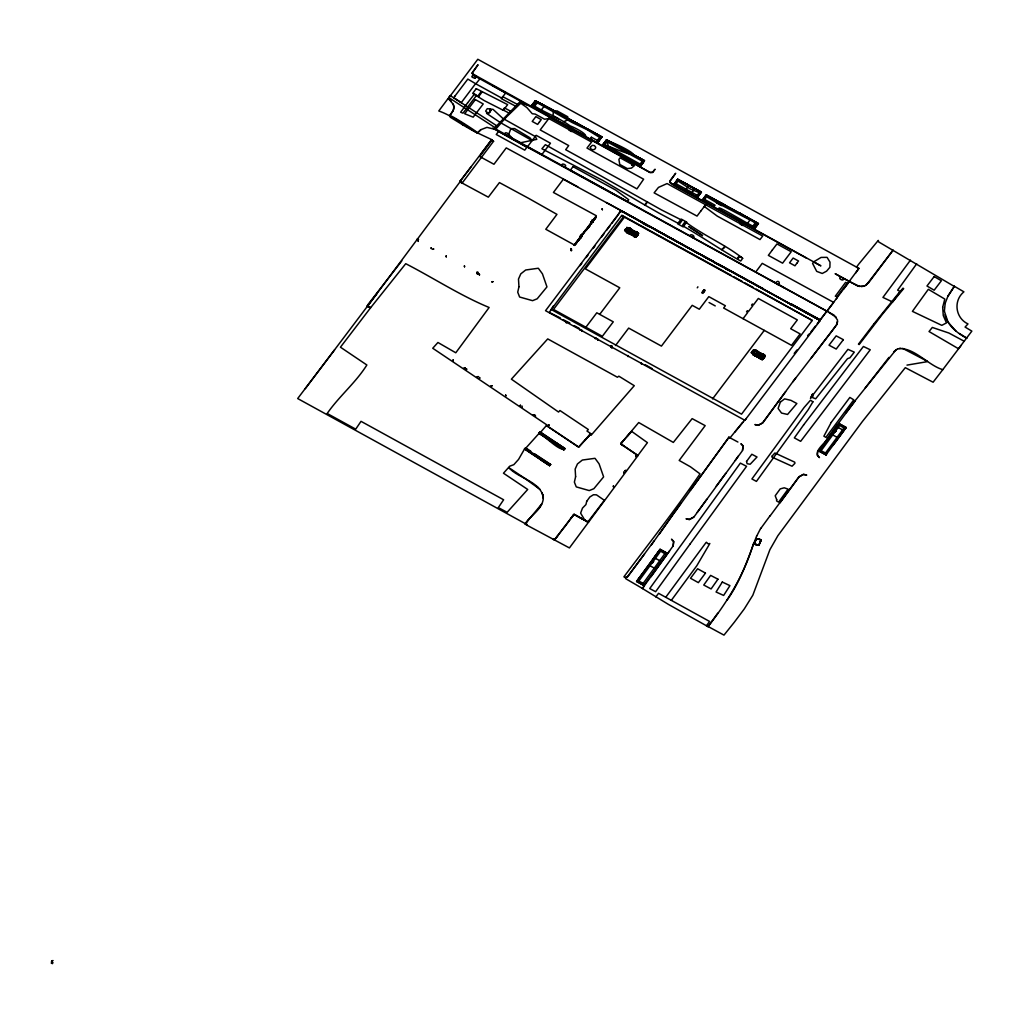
<?xml version="1.0" encoding="UTF-8"?>
<svg xmlns="http://www.w3.org/2000/svg" width="1023" height="1023" viewBox="0 0 1023 1023"><rect width="100%" height="100%" fill="white"/><g stroke="black" fill="none" stroke-linecap="round" stroke-linejoin="round"><path stroke-width="1.5" d="M628.48 233.564L627.611 233.154L632.764 235.367L628.224 232.988M758.452 357.296L754.961 355.48L759.45 357.705L754.795 355.147C770.575 364.303 748.465 352.193 755.153 355.902M757.877 351.695L762.225 354.009M52.288 960.648C51.662 960.802 52.825 962.541 51.176 963.001M764.322 354.904C765.895 353.958 764.219 360.646 761.227 359.022M669.848 182.311L670.167 180.547L675.679 173.283L669.848 181.519M944.357 311.273L945.15 303.639M637.649 232.566C636.69 238.18 635.04 233.819 638.493 233.193C638.915 234.74 634.183 239.395 635.104 236.006M761.419 359.393L761.777 358.344M697.251 287.821L697.366 287.604M53.017 960.559C51.355 960.84 51.828 963.385 52.352 961.211M52.007 961.339C51.674 961.722 52.403 961.07 51.751 961.518M697.967 287.092L697.827 286.824M635.219 237.131L638.224 233.397L637.674 232.899M762.992 358.996L764.143 356.375L761.393 359.226L763.529 356.349C765.089 358.843 765.191 353.14 763.618 356.298C759.143 362.474 763.209 357.858 764.731 356.886C766.099 351.695 758.631 363.804 763.631 357.577M634.541 236.684L635.334 237.119L636.958 235.239M52.199 960.891L51.968 962.247M51.802 963.244L52.378 963.679L52.096 962.873M51.546 961.275C52.045 960.674 52.531 961.761 51.636 962.374M630.641 229.472C646.306 238.551 620.897 222.745 635.296 232.016M758.375 351.976L761.969 354.354L757.314 351.797C757.519 350.135 758.989 354.891 760.843 353.664M52.083 961.07L52.442 960.648M538.737 433.752L539.978 431.859L564.888 448.522C559.811 452.562 544.952 435.082 538.737 433.752L525.477 448.47L550.566 464.608L549.594 465.644L524.53 449.02L525.656 447.767L525.477 448.47M633.352 234.612L634.963 232.681M760.025 356.937L761.47 354.866L759.846 356.797M634.682 231.108L634.081 231.518L635.347 231.658M480.874 129.691L477.37 133.041L480.861 129.691L486.935 127.364L497.306 129.921L834.001 315.11L837.53 320.046L836.929 324.368L811.022 358.382M837.632 321.491L836.916 324.278L832.492 330.403L791.802 383.139L762.672 423.023L758.235 425.325L754.897 424.558L758.222 425.236L762.634 422.819L785.6 391.694M629.209 233.142C626.715 234.587 629.784 228.743 631.626 229.433M758.478 357.014L754.462 355.569L755.959 353.306L760.166 355.672L760.792 354.828M632.649 230.904L631.664 230.328L630.974 231.249L631.997 231.761L632.7 230.661M759.322 353.242L758.35 352.666L757.647 353.587L758.682 354.099L759.373 352.999M631.242 232.758L630.27 232.17L629.58 233.091L630.603 233.615L631.293 232.515M757.928 355.096L756.943 354.508L756.253 355.429L757.276 355.953L757.979 354.853M633.224 233.218L629.58 231.53L629.222 233.346L628.71 232.681M759.961 355.288L756.253 353.868L755.895 355.684L755.396 355.019M635.654 234.574L633.288 232.95M762.34 356.912L760.434 355.876M764.488 355.646L764.13 356.388M637.738 232.886C637.904 234.612 632.559 238.794 636.626 236.454C641.613 231.211 634.452 233.756 635.347 236.543M631.191 229.305C625.705 239.28 633.787 226.339 630.833 229.881L629.963 231.032L633.506 232.848M638.262 233.27L637.968 234.612L636.856 234.011L635.513 235.853M634.465 231.403L631.012 229.625L630.935 228.743M628.557 231.671L627.38 231.3M755.23 354.009L754.053 353.638M633.723 236.16L633.595 235.981M612.112 347.577L610.987 346.503M610.923 346.132L612.227 347.193M477.958 273.55L476.833 272.489M760.588 354.917L764.028 356.094L762.148 355.633M636.511 234.446L635.91 235.456M763.184 356.784L762.467 357.73M753.363 543.788C744.348 574.402 727.481 601.652 708.018 626.651L668.351 604.35L642.418 588.519L644.209 585.859M945.124 303.422L948.04 295.877L954.369 286.299L963.909 291.836C953.027 300.762 955.444 318.115 967.988 323.92L965.073 327.066L971.85 331.12L958.487 348.728L929.037 331.542L932.324 327.437L948.896 333.038L964.344 341.324M526.525 524.748C521.871 523.124 528.213 523.047 526.385 524.901L569.415 547.932L637.994 455.567L620.782 444.059L623.48 440.504M760.805 356.042C762.455 355.876 748.516 350.608 761.56 355.787M623.761 446.054L620.731 443.803L638.723 422.537L673.339 442.435L692.149 418.624L705.167 425.645L679.182 460.44L690.435 466.795L700.026 473.879C675.794 509.134 649.554 542.625 623.915 576.819L625.437 577.701L627.649 576.755L654.068 540.962M637.968 455.376L647.431 442.652L631.651 431.374L620.692 443.713L637.994 455.567M635.603 236.07C626.651 227.809 640.104 240.162 634.35 234.676M762.276 358.408C755.703 351.209 763.657 362.705 763.631 356.017M637.201 233.96L633.851 232.579L637.355 233.756M51.508 961.556L52.314 961.761L52.122 960.814M758.005 352.117L761.355 353.446M633.16 234.459L634.797 232.528M628.25 228.513L628.71 227.797L628.135 228.666M756.7 535.835C748.158 557.855 740.933 580.783 727.008 600.194M755.319 541.295L756.329 538.635L754.053 544.031L756.329 538.635L761.163 539.875L758.823 545.221L754.066 544.019L758.823 545.221L761.163 539.875L756.381 538.75L753.913 544.083L758.874 545.323L761.304 539.799L756.266 538.507M52.723 963.001L52.122 962.605L52.838 962.707M624.593 230.405L625.923 231.569L628.48 228.18M751.266 352.743L752.596 353.907L755.306 350.301M550.489 464.442L549.568 465.529L550.579 464.416L534.556 453.79M564.798 448.547L563.788 449.749L564.926 448.777M472.217 73.029L478.035 64.73L472.178 72.786L473.521 75.357L650.027 172.363L652.559 172.273L655.052 169.23L652.597 172.516L650.065 172.58L621.204 156.417M626.779 227.733L628.301 228.564L626.715 227.528L628.634 227.963M753.529 349.751L755.319 350.301L753.452 350.071M631.958 234.702L628.8 233.206M51.789 961.083L52.045 961.773M673.134 546.205L673.684 541.551L671.497 539.172L673.671 541.461L673.108 545.975L644.452 585.527M742.493 450.325L743.094 445.9L740.921 443.675L743.107 445.99L742.532 450.529L693.76 517.229L689.349 519.569L686.024 518.776L689.323 519.467L693.722 517.05M817.952 450.811L817.313 455.325L819.461 457.626C811.84 451.501 825.753 443.598 827.454 437.997M756.726 536.039L760.703 528.29M416.898 239.28L417.013 240.188M764.36 356.669L764.872 355.505M948.078 296.082L954.369 286.299M617.982 215.175L620.808 210.521L820.216 320.506L744.885 420.312L545.54 310.685L620.871 210.879L820.216 320.506L791.7 304.317L790.996 305.25M551.512 308.933L549.364 312.437L560.361 317.987M648.697 226.633L649.106 225.968L677.379 241.901M552.151 307.91L553.43 305.851M635.5 231.709L634.733 231.62M758.363 357.168L761.01 353.651M636.357 231.607L637.47 232.323M630.526 228.589L629.043 227.592M845.407 428.778L846.264 427.524L839.001 423.496L818.835 451.079L825.957 454.89M752.058 227.208L755.754 222.26L750.447 219.37L746.816 224.306M652.687 559.671L660.014 549.313L667.086 553.149L666.203 554.402L660.615 551.205L638.8 581.051L644.503 584.12L643.582 585.412L642.917 585.041M764.654 356.95L762.378 359.661L761.419 359.367M735.256 460.465L738.274 456.092M644.503 554.031L627.623 576.537L625.398 577.484L625.859 578.788L642.406 588.442M524.53 449.02L518.559 459.404L513.827 464.672L509.774 466.168L503.469 473.214L527.702 489.467L507.139 512.306L498.303 507.613L503.623 499.774L374.508 428.739L361.017 421.335L355.71 429.161L327.181 413.484C339.125 396.233 355.672 382.819 366.861 364.994L340.442 347.193L370.505 307.885L367.321 306.452L460.644 181.007L462.665 183.334L488.329 197.17L499.429 182.593L528.648 198.372L556.947 214.37L545.783 229.267L574.287 244.945L585.795 229.715M680.909 503.188L659.413 533.955M674.886 512.011L728.888 437.205L737.915 442.038M492.638 128.131L826.993 311.261L858.911 268.371L856.52 267.144L858.502 264.407L878.271 240.418L878.642 241.901L954.408 286.517M667.022 553.251L660.065 549.466L636.523 581.473L642.981 584.951M669.541 550.975L651.012 576.716M755.153 350.518L753.388 349.866L754.961 350.838L754.117 350.301M836.277 299.036L836.801 298.294M674.374 512.472L651.382 544.901M916.685 263.819L897.644 290.136L900.266 291.645L892.593 301.977L882.939 297.412L910.457 260.149M586.192 257.579L588.033 255.034M573.468 514.901L574.108 514.339L588.442 522.28L573.967 514.416L564.325 527.382M690.333 490.337L728.926 437.409M836.827 425.517L855.292 400.505L896.097 349.623M831.239 434.264L819.001 451.041L826.021 454.813L826.814 453.713L821.111 450.734L839.691 425.453L843.975 427.998L825.51 453.01L826.06 454.979M706.445 625.769L709.578 621.447L658.556 593.314L655.833 596.921M593.135 248.499L594.926 246.032M819.167 451.028L839.039 423.637L836.865 426.796L843.911 430.581L838.4 438.049L831.443 434.2M817.185 323.767L833.643 302.373L762.237 263.359L755.69 272.054M643.748 585.412L667.175 553.264L664.873 553.622L643.186 583.34L643.748 585.412L636.702 581.448L643.39 572.522M716.241 486.117L725.755 473.368M697.302 512.267L706.791 499.301M792.889 381.72L795.741 377.845M642.418 588.519L644.464 585.731M827.479 438.215L836.788 425.312M676.702 180.687L677.725 179.294L701.292 192.196L682.328 181.941L691.612 187.081L688.939 185.534L685.244 190.508L691.126 193.731L694.796 188.782M539.428 507.446L541.64 504.109L525.336 523.686L297.68 398.548L334.559 349.892M665.768 597.24L705.896 542.714L706.42 542.254L708.057 543.827L709.834 543.533L696.829 565.681L671.369 600.296M826.021 454.813L846.162 427.576L839.077 423.803L835.944 427.857M708.018 626.651L717.737 613.186M449.596 115.74L452.997 110.778A11.074 9.578 -9.6 0 0 453.189 104.218L448.189 98.387L438.777 110.97C452.678 115.855 464.608 125.522 477.37 133.041M449.634 115.957L453.087 110.816A11.048 9.552 -9.6 0 0 453.279 104.256M601.511 237.08L604.324 233.27M833.54 444.621L838.4 438.049M598.059 141.813L601.754 136.941L549.325 108.157L535.323 100.829L531.282 105.893L535.31 100.817M597.713 142.402L601.754 136.954L539.901 103.272L544.607 105.753L540.489 110.944L531.257 106.021L533.546 105.407L535.707 102.479L539.364 103.898L572.215 122.555L587.087 129.665L599.67 137.427L596.435 141.673L597.828 142.453L601.92 136.903L587.547 129.051M687.111 184.268L677.699 179.14L673.863 184.268L675.244 185.022L678.006 181.058L690.103 188.833L699.208 192.656L696.254 196.531L697.545 197.26L701.292 192.196L696.586 189.767M719.067 203.897L753.107 221.582L756.24 223.999L753.286 227.873L754.578 228.589L758.324 223.538L706.228 194.766L702.392 199.907L714.067 206.48L715.077 205.214L704.642 199.421L702.366 200.035L703.773 200.649L706.535 196.685L721.65 205.572L716.535 202.759M305.263 388.663L377.103 293.435M639.81 158.041L644.541 160.637L640.628 166.084L602.585 145.061L606.562 139.729L625.501 150.24M606.588 139.895L602.688 145.125L604.836 144.575L640.104 164.076L640.475 166.148L644.375 160.675L606.588 139.882L602.688 145.125L603.966 145.803L606.869 141.647L642.303 161.148L639.234 165.317L640.526 166.033L644.388 160.688L625.437 150.343L639.733 158.143M674.477 183.846L677.725 179.294M702.584 200.022L706.254 194.933L758.491 223.487L754.667 228.641M893.028 250.29L868.578 282.783L864.729 285.928L858.144 286.235L835.152 273.704L849.282 281.478L849.729 280.865M760.741 528.507L770.178 515.579M479.928 78.809L475.848 83.848L501.73 98.093L505.771 92.863L492.843 85.791M462.153 183.053L459.685 181.838L491.398 139.998L493.572 141.238L462.153 183.053L459.877 181.813M581.46 235.584L574.248 245.149M591.371 222.464L592.598 221.505L591.652 222.733L592.407 219.881L593.084 220.252M626.089 229.791C623.506 228.091 628.774 231.543 626.102 229.791L625.398 230.712L624.823 230.085M752.762 352.129C750.191 350.314 755.434 353.92 752.775 352.129L752.071 353.05L751.342 352.59M481.36 153.488L491.398 139.998M367.321 306.452L367.871 304.675L401.822 260.852M579.836 236.543L580.911 236.377L579.836 236.543L580.757 238.372L580.246 236.006M581.601 234.216L582.113 236.569L581.192 234.74L582.266 234.587M590.655 222.221L591.729 222.055L590.655 222.221L591.575 224.05L591.051 221.684M592.253 221.876L593.327 221.71L592.253 221.876L592.407 219.881M575.476 244.535L577.266 242.106M579.069 239.714L581.844 236.172M587.189 229.011L589.887 225.392M594.414 219.472L596.204 217.029M571.461 248.909L571.294 250.904L570.783 248.538M634.119 232.49L632.853 233.372L629.209 231.364M573.43 514.901L554.581 539.773L553.366 539.505M582.356 234.408L596.345 215.751L553.43 192.452L563.328 179.255L620.795 210.431L606.332 202.528M574.338 245.392L581.601 235.878M582.445 234.651L590.552 223.909M595.961 216.735L591.46 222.707M574.53 245.418L581.793 235.827M582.637 234.663L590.744 223.884M593.327 220.699L596.153 216.71M578.046 241.262L580.744 237.681M586.153 230.507L589.76 225.738M593.366 220.968L596.077 217.388M588.161 228.206L589.964 225.776M606.665 230.175L610.015 225.738M611.754 223.436L617.099 216.352M731.01 275.264L621.869 215.239L551.231 309.496L741.547 414.162L812.275 320.455L756.202 289.113M625.36 229.216C627.214 228.41 627.853 228.973 625.385 229.382M629.35 228.193L630.283 228.346M636.293 231.927L637.022 232.221L636.089 231.569M636.6 233.551L635.053 235.495L636.69 233.64M585.885 327.232L596.805 312.782L613.276 321.836L602.355 336.298L553.507 309.432L623.288 216.978L624.209 217.477L585.399 268.883L619.772 287.795L599.695 314.368M615.514 345.531L628.672 328.089L661.433 346.106L692.213 305.327L699.31 309.227L708.811 296.632L725.371 305.736L723.645 308.025L791.521 345.352L800.139 333.92L790.689 328.728L797.339 319.918L758.324 298.46L753.606 304.713L752.391 304.036L751.56 305.135L752.775 305.8L748.593 311.35L747.365 310.685L746.547 311.785L747.762 312.45L743.043 318.69M571.179 518.111L574.095 514.352L588.442 522.28M712.583 398.88L764.283 330.378M752.058 351.72L752.608 350.761M756.035 350.531L757.212 350.927M752.647 354.38L753.708 354.789L753.018 353.881M756.227 353.255L757.608 351.081M760.191 355.186L756.636 353.37L758.03 352.053M760.242 358.408L759.872 357.73M761.726 357.833L763.273 355.889L761.879 357.935M762.033 355.787L764.028 356.094M826.507 311.644L820.216 319.982L791.7 304.317L819.193 319.317L806.508 312.987M770.217 515.784L798.989 476.744L803.426 474.34L806.738 475.056L803.439 474.429L799.014 476.961L779.999 502.868M549.875 117.133L540.195 129.921L568.711 145.598L565.681 149.716L636.945 188.871L643.633 179.204L586.985 148.066L591.588 142.056L548.814 118.54L544.556 119.218L535.246 114.103L532.254 113.719L526.845 107.543L520.093 102.773L528.482 105.382M897.606 348.92C913.232 346.196 928.334 365.684 942.81 369.623L961.109 345.403M476.782 272.246L477.575 274.011L477.792 271.952M580.859 329.738L579.836 330.033L580.297 329.432M610.872 345.889L611.664 347.654L611.882 345.595M775.818 283.166C780.754 288.639 780.268 277.476 775.447 282.911L769.961 279.918M813.656 262.093L812.607 263.486L816.699 271.364L822.249 273.473L826.584 271.172L829.896 267.272L830.011 262.157L827.083 257.348L821.073 257.425L813.617 261.888L820.894 265.865L670.142 182.797M459.685 181.838L470.785 167.248M417.474 239.651L418.497 239.344L417.474 239.651L418.279 241.402L417.934 239.037M477.025 273.704L478.035 273.397M647.521 201.953L645.091 205.201L602.892 180.47L541.921 148.77L545.361 144.678L661.395 209.868L681.408 219.971L681.766 220.917L679.822 223.513L678.633 223.589L658.965 213.104L644.695 204.971L647.137 201.723M611.115 347.347L612.125 347.053M810.664 332.27L815.318 326.196M843.643 289.1L848.246 283.09M846.111 412.729L855.33 400.709M564.338 527.203L554.581 539.773L553.609 539.236M864.947 388.292L888.961 357.411M459.762 181.736L460.26 180.943M451.015 100.817L448.227 98.604L477.805 59.27L857.491 267.642M893.015 250.2L866.212 285.148M370.505 307.885L405.735 263.691C433.611 278.051 460.414 295.634 489.122 307.488L455.785 352.782L437.934 342.488L432.742 348.255L546.934 424.954L540.515 432.32M554.581 539.773L557.893 535.566M603.122 144.524L606.639 140.061L611.179 142.555M580.041 265.622L581.767 263.435M629.439 228.193L630.053 228.551M794.206 353.434L796.955 349.968M607.752 140.726L606.933 141.749L608.429 146.136C650.564 163.629 630.027 149.205 607.752 140.726L618.199 146.583M526.768 524.479L525.336 523.686L528.75 519.479M742.66 422.358L729.949 437.959L728.888 437.205M580.834 237.055L581.806 235.891M754.897 355.326L755.601 355.429M745.383 419.596L746.253 418.535M591.69 223.04L592.279 221.275M734.846 432.102L745.345 419.379M464.34 123.796L463.189 125.138L450.21 117.159L451.053 115.983C458.33 119.218 498.393 145.586 462.613 124.793L464.071 123.642M525.336 523.686C531.027 514.799 543.955 508.431 543.277 496.526C539.223 481.002 518.354 478.355 508.661 467.537L524.786 478.329M632.713 235.405L631.945 234.74M584.849 440.568L589.99 434.596L591.051 435.312L634.273 385.697L618.851 376.183L617.419 377.244L547.727 338.907L511.385 379.162L558.558 412.039L559.926 410.517L588.34 429.519L586.972 431.041L590.846 433.662L578.698 447.217L546.435 425.542L578.673 447.025L590.846 433.662L584.734 440.312M621.114 211.851L621.843 211.007L820.216 320.506M762.045 354.278L760.997 353.741M763.478 357.398L763.017 358.983M621.652 442.754L620.731 443.803M627.099 436.489L631.651 431.374M522.28 407.461L522.037 406.016M535.528 416.604L535.272 415.146M691.638 249.74L713.274 261.223M537.753 102.274L533.712 107.223L585.744 135.969C585.22 132.837 574.555 127.53 570.054 125.867C558.558 117.492 545.182 112.85 533.546 105.407L532.663 106.635L531.385 105.944M893.68 351.797L897.593 348.856M636.332 231.837L637.227 232.08M756.189 350.518L755.831 350.16M807.607 335.608L809.73 333.485M612.125 347.615L611.025 346.771M635.091 236.415L636.958 233.679M761.764 358.753L762.416 358.178M636.856 234.011L638.071 234.574M759.079 357.884L758.427 357.078L759.45 357.705M563.788 121.673L567.624 120.011L567.701 116.75L556.947 110.829L553.366 112.159L553.034 115.752L558.481 118.745M628.454 232.988L627.611 233.129M863.131 286.376L864.716 285.865M906.979 365.121L926.991 361.72M634.887 233.449C619.848 227.323 638.748 234.881 634.311 234.203M477.971 273.589L476.935 273.128M673.837 184.409L676.113 183.782L686.164 189.255L697.123 195.291L697.494 197.375L673.863 184.268M627.342 232.809L626.357 232.323L626.869 232.771M634.196 236.658L633.211 236.172L633.915 236.466M754.028 355.147L752.877 354.469M764.155 354.661L762.992 354.482M760.882 358.996L759.731 358.331M756.956 350.684L756.087 350.211M763.9 354.418L763.081 354.214M760.473 358.83L759.859 358.523M630.155 229.088L629.337 228.871M627.726 232.298L626.767 231.748L627.47 232.055M637.099 232.822L635.718 232.068M634.58 236.16L633.199 235.392M756.828 351.426L755.677 350.774M754.399 354.636L753.12 354.469M763.772 355.16L762.621 354.508M761.253 358.498L760.294 357.948M755.754 355.505L758.196 352.372M754.156 354.393L753.555 354.15M761.01 358.242L760.306 357.935M592.611 221.569L592.534 222.208M628.659 228.091L629.72 228.794M549.568 465.529L524.582 448.88M861.417 286.645L862.287 286.542M899.204 348.434L900.931 348.255M631.997 165.189L634.388 165.662L631.472 168.092L627.329 168.603L619.772 164.447L618.889 159.435L620.13 157.811L633.339 165.074L631.997 165.202M636.702 581.435L660.065 549.466M625.411 230.712L626.242 231.224L625.104 230.252M631.754 234.74L634.273 231.403M630.833 229.881L631.651 229.395M757.506 352.219L758.324 351.733M627.125 232.477L626.421 232.131M902.593 348.332L927.477 361.336M754.168 544.006L758.772 545.169M859.742 286.53L849.282 281.478M635.398 233.295L637.457 234.024M630.002 228.295L629.593 228.027M629.004 228.436L629.746 228.935M636.69 232.669L635.948 232.17M634.043 235.865L633.697 235.75M753.414 354.943L753.03 354.661M763.337 354.444L762.979 354.124M563.059 449.506L563.967 449.839L538.865 432.908M637.892 233.129L638.621 233.346L637.853 233.142M491.411 140.125L493.598 141.379M764.501 355.505L765.204 355.723M507.331 135.714C511.769 134.588 503.815 130.56 504.902 134.384M692.609 237.668C697.059 236.556 689.118 232.502 690.18 236.326M564.364 166.966C568.814 165.854 560.86 161.839 561.934 165.636M843.464 278.486C844.359 282.271 836.622 277.949 841.034 277.156M569.811 323.025L563.289 319.7M549.837 464.186L550.591 464.532M654.298 557.829L661.254 561.397L655.794 568.916L648.94 565.195M573.174 121.353L582.829 126.596L568.494 118.86M592.202 131.673L568.558 118.745M577.816 186.851L506.257 147.9L493.956 164.268L479.646 156.481L492.191 139.844L477.332 132.837M535.374 101.008L539.837 103.374M535.285 100.676L554.364 110.804M739.36 213.27L748.657 218.411M682.379 181.813L701.458 192.145L697.545 197.26M691.599 186.928L696.637 189.626M725.102 205.418L710.844 197.592M666.357 553.021L660.065 549.453M555.399 111.417L558.468 113.08M561.384 114.985L555.041 111.494M753.619 221.109L739.488 213.04L744.066 215.674M763.184 354.955L762.391 354.406M574.338 325.71L579.184 328.345M652.035 368.561L645.347 364.84M756.202 353.549L761.751 355.889L760.984 356.541M762.941 358.395L762.263 358.037M597.048 134.512L601.588 137.005M608.493 140.918L611.23 142.414M749.923 226.019L721.317 210.457C708.965 200.022 750.358 225.661 754.156 226.633L754.526 228.704L749.833 226.121M707.98 626.434L723.977 635.117L734.233 622.342L744.309 608.877L752.826 595.233L769.91 549.645L777.876 535.694L862.299 421.642L905.291 367.666L933.104 382.231L942.81 369.623M806.546 258.167L673.543 185.189L669.809 182.068M718.542 264.113L763.171 288.652M642.214 223.078L647.393 225.917M733.811 276.798L742.212 281.415M745.013 282.962L753.401 287.578M621.958 215.789L812.275 320.455M629.273 230.968L633.007 233.014M635.577 235.699L636.242 236.236M628.109 232.809L632.764 235.367M592.01 220.418L592.931 222.247M702.865 291.21L704.08 291.875M709.067 302.527L715.243 305.915M581.192 234.74L581.87 235.111M758.299 351.771L757.672 351.401L758.388 351.989M571.026 249.996L571.704 250.366M755.959 353.306L760.166 355.672L755.882 353.702M762.186 358.191L762.915 358.574M621.166 156.187L472.166 73.579M778.58 284.65L784.219 287.757M549.325 108.144L554.3 110.919M621.843 211.007L699.489 254.267M702.264 255.801L710.576 260.443M713.351 261.99L721.675 266.619M725.831 268.934L728.606 270.481M367.18 305.596L370.416 307.399M627.47 228.103L628.301 228.564M828.489 312.117L836.328 317.335M966.697 338.05L959.421 333.536M966.722 338.255C957.285 333.076 947.822 325.813 944.958 314.892M592.202 131.507L597.112 134.397M626.856 227.413L628.403 228.346M752.084 353.05L752.915 353.562L751.521 352.372M754.232 350.173L755.076 350.684M476.897 272.86L478.099 273.601M625.283 230.853L626.114 231.377M541.282 460.158L549.658 465.593M629.171 228.871L630.245 229.689M755.856 351.209L755.447 350.672M539.991 431.962L564.901 448.637L556.64 443.1M538.801 433.049L563.788 449.749M525.579 447.78L530.784 451.194M524.748 478.342L540.016 489.378M629.081 229.05L630.13 229.843L629.529 229.088M755.754 351.388L756.918 352.027M955.994 331.222L947.976 322.066L944.319 311.069M536.947 486.488L538.494 487.881M761.022 357.014L762.34 358.242M761.943 358.907L762.225 359.751M542.126 492.728L543.29 498.431M542.714 494.557L543.149 496.449M858.911 268.371L855.612 273.064M611.422 346.196L611.664 347.654M477.332 272.553L477.575 274.011M491.053 110.318L489.109 112.99L487.012 112.747L485.669 111.072L487.28 108.655L493.086 109.397L502.856 118.425L535.272 136.519L536.806 139.333L520.426 142.798L513.111 139.077L508.712 134.422L510.835 128.629L514.646 128.591L529.888 137.734L532.139 140.599L527.369 146.941L541.819 154.614L550.451 143.207L536.18 135.33L532.139 140.599L500.592 122.722L486.59 113.374L487.268 112.415A2.148 1.867 -9.5 0 0 489.966 112.044L489.787 108.719L491.053 110.318M742.672 258.333L740.729 261.031C721.726 250.545 702.353 237.004 682.993 225.993L682.622 225.111L684.592 222.413L685.858 222.221C703.786 235.635 725.371 244.523 742.672 258.333M590.361 147.197L590.348 147.913C591.038 150.675 595.808 150.189 595.757 147.248L594.427 145.611L592.317 145.343L590.361 147.197M942.682 307.258L943.27 315.544L946.467 322.91L941.787 325.352L912.414 311.363L928.334 289.304L944.804 299.074L942.682 307.258M776.687 499.595L776.598 500.938L778.631 502.114L788.106 489.122L784.219 487.805L780.229 488.892L775.191 495.771L776.687 499.595M518.955 286.734L517.728 292.182L519.607 297.015L532.574 300.672L537.19 298.793L546.96 286.888L542.433 273.844L538.328 268.243L525.694 269.995L520.784 273.87L518.482 279.074L518.955 286.734M575.617 476.68L574.376 482.127L576.256 486.884L589.222 490.58L593.851 488.713L603.621 476.884L599.094 463.854L595.002 458.317L582.368 460.043L577.458 463.931L575.156 469.097L575.617 476.68M586.716 501.296L585.936 504.595L582.496 508.086L580.616 513.15L584.465 519.569L587.752 522.088L604.363 500.311L596.473 494.838L593.468 494.736L589.836 496.999L586.716 501.296M772.224 455.951L771.943 457.115L792.045 466.219L794.909 463.342L794.769 462.191L774.923 452.997L772.224 455.951M737.66 257.732L737.89 259.356L738.657 257.412L741.406 256.722L738.887 256.658L737.66 257.732M746.534 461.437L747.122 463.726L750.191 464.237L757.007 457L751.828 454.25L746.534 461.437M813.208 394.584L812.556 397.615L815.676 398.804L847.504 358.664L849.921 357.794L854.295 352.142L847.939 349.342L813.208 394.584M780.344 402.129L778.107 408.446L781.546 413.075L787.569 414.443L796.853 403.522L790.894 400.338L784.615 398.868L780.344 402.129M812.927 401.809L808.221 409.686L756.432 481.398L751.918 478.969L804.129 407.461L810.485 400.198L812.927 401.809M810.536 398.356L812.492 394.2L810.536 398.356M831.251 422.371L823.886 436.194L825.919 437.358L853.77 399.827L849.857 397.423L831.251 422.371M722.315 582.036L716.062 591.997L723.645 595.437L729.936 585.642L722.315 582.036M690.014 544.108L655.615 591.703L649.733 588.557L740.371 463.112L746.56 466.335L690.014 544.108M717.954 579.197L711.1 588.941L703.76 585.041L710.627 575.386L717.954 579.197M803.592 424.941L794.347 437.882L800.664 441.322L870.253 349.764L863.399 346.477L803.592 424.941M591.371 137.248C587.969 139.333 600.117 145.01 597.304 140.432L591.371 137.248M454.979 96.021L453.752 97.735L461.271 102.645L475.567 83.669L467.831 79.078L454.979 96.021M475.235 78.247C465.976 76.367 479.109 73.042 475.235 78.247M739.821 223.487C745.665 229.804 743.772 218.423 739.821 223.487M837.134 296.708L835.292 296.235L845.573 282.386L847.261 283.141L837.134 296.708M653.531 561.384L652.099 563.341L653.531 561.371M836.187 430.53L834.742 432.499L836.187 430.517M539.466 121.942L537.65 124.41L532.216 121.43L535.835 116.622L541.231 119.614L539.466 121.942M568.75 129.55C574.568 135.867 572.714 124.486 568.75 129.55M723.53 248.359L721.765 249.638L724.911 246.479L723.53 248.359M635.884 455.785L636.114 456.769L635.884 455.785M626.063 470.439L624.951 470.67L626.063 470.439M796.776 263.346L794.961 265.801L789.539 262.821L793.119 258.052L798.541 261.006L796.776 263.346M497.204 126.085L495.72 128.08L448.688 97.505L450.184 95.548L497.204 126.085M873.668 324.214L858.45 344.163L859.154 344.546L882.606 314.023L903.693 288.576L902.951 288.205L895.803 296.644L873.668 324.214M573.021 166.647L570.335 170.253L627.355 201.557L628.71 199.741L615.782 190.125L573.021 166.647M705.461 573.097L698.364 582.637L690.525 578.264L697.622 568.762L705.461 573.097M467.549 102.952L460.631 112.236L462.984 113.182L476.641 95.267L474.519 93.988L467.549 102.952M505.503 117.901L496.449 128.412L495.094 127.44L519.837 101.865L521.193 102.812L505.503 117.901M526.883 147.312L524.761 150.164L496.257 134.499L498.546 131.43L526.883 147.312M772.365 249.97L768.35 255.366L782.595 263.167L791.227 251.748L776.969 243.934L772.365 249.97M701.062 210.738L697.034 216.096L654.119 192.848L658.467 187.414L667.086 183.565L762.698 236.057L759.999 239.587L717.225 216.083L704.297 206.493L705.665 204.702L701.062 210.738M475.363 99.615L464.685 113.745L473.176 117.172L483.227 103.962L475.363 99.615M502.779 96.699L501.296 98.656L516.27 106.533L518.034 104.717L502.779 96.699M602.112 208.807L602.381 209.715L602.112 208.807M679.464 221.505L677.699 223.858L683.108 226.863L686.74 222.106L681.292 219.127L679.464 221.505M613.352 486.053L613.57 487.025L613.352 486.053M623.889 472.102L624.12 473.061L623.889 472.102M476.258 88.669L472.69 93.387L484.288 100.625L503.329 110.318L507.638 104.64L476.258 88.669M482.153 91.904L478.585 96.622L478.265 95.51L480.912 92.044L482.153 91.878M704.029 289.662L701.714 292.731L702.929 293.396L705.243 290.327L704.029 289.662M431.233 247.694L431.322 248.615L431.233 247.694M433.65 249.037L432.639 249.331L433.65 249.037M464.429 265.89L464.532 266.798L464.429 265.89M479.352 274.126L479.455 275.034L479.352 274.126M492.958 281.632L491.935 281.939L492.958 281.632M567.266 322.373L566.243 322.667L567.266 322.373M582.164 330.455L582.266 331.375L582.164 330.455M596.307 338.281L595.296 338.575L596.307 338.281M597.624 339.009L597.726 339.917L597.624 339.009M504.505 107.952L503.009 109.909L509.544 113.348L511.295 111.533L504.505 107.952M446.143 255.942L446.245 256.85L446.143 255.942M627.981 355.582L628.071 356.49L627.981 355.582M641.383 363.127L641.485 364.047L641.383 363.127M843.361 339.687L836.213 349.048L829.026 345.186L836.175 335.864L843.361 339.687M934.178 276.555L926.966 286.005L934.165 290.2L941.377 280.762L934.178 276.555M478.265 376.605L477.191 376.809L478.265 376.605M453.176 359.84L453.215 360.787L453.176 359.84M465.171 367.858L464.097 368.063L465.171 367.858M466.488 368.74L466.526 369.687L466.488 368.74M479.582 377.487L479.621 378.433L479.582 377.487M492.025 385.812L490.95 386.003L492.025 385.812M505.707 395.07L505.746 396.016L505.707 395.07M520.362 405.236L520.413 406.182L520.362 405.236M534.159 414.75L533.085 414.954L534.159 414.75M549.236 425.133L548.162 425.338L549.236 425.133M725.23 205.214L720.179 202.49L725.154 205.303M754.271 351.848L752.698 350.876L754.271 351.848M702.481 235.597L688.99 226.761L702.481 235.597M635.577 237.285L635.27 236.569L635.603 237.272"/></g></svg>
